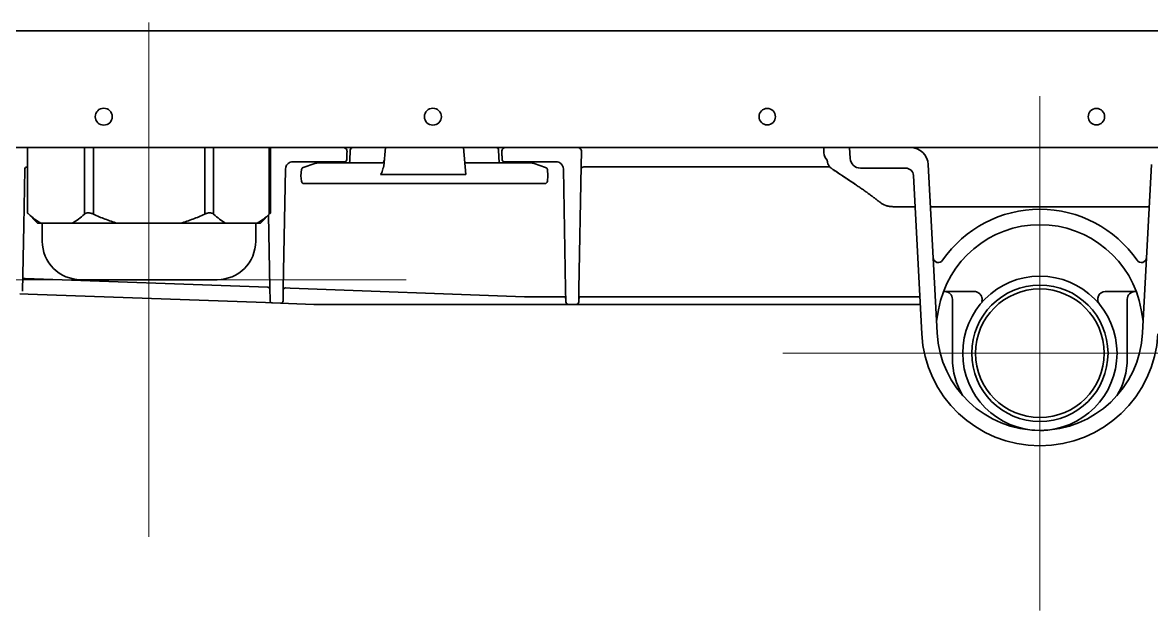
# Model space of a CAD drawing. Extents: x 6336 to 10269, y -393 to 3036.
# Drawn here: x 6514.8 to 6734.3, y 1281 to 1395.3 of the extents above; entities that cross this region are included whole.
import ezdxf

# ---------------------------------------------------------------- set-up
doc = ezdxf.new("R2010")
doc.units = 0
doc.header["$LTSCALE"] = 5
doc.layers.get('0').update_dxf_attribs({"linetype": 'CONTINUOUS', "lineweight": 0})
doc.layers.add('1', color=7, linetype='CONTINUOUS', true_color=0xffffff)

msp = doc.modelspace()

# ---------------------------------------------------------------- linework, layer by layer
at = {"color": 1}
for p, q in [((6539.37, 1395.33), (6539.37, 1295.33)), ((6489.37, 1345.33), (6589.37, 1345.33))]:
    msp.add_line(p, q, dxfattribs=at)
at = {"color": 6}
for p, q in [((6712.57, 1381.03), (6712.57, 1281.03)), ((6662.57, 1331.03), (6762.57, 1331.03))]:
    msp.add_line(p, q, dxfattribs=at)
at = {"layer": '1', "color": 7, "linetype": 'Continuous', "lineweight": 35}
for p, q in [((6371.87, 1393.73), (7053.27, 1393.73)), ((6339.57, 1371.03), (6825.07, 1371.03)), ((6515.72, 1371.03), (6515.72, 1358.32)), ((6526.82, 1358.08), (6526.82, 1371.03)), ((6528.55, 1371.03), (6528.55, 1358.08)), ((6550.2, 1358.08), (6550.2, 1371.03)), ((6551.93, 1371.03), (6551.93, 1358.08)), ((6562.76, 1358.08), (6562.76, 1371.03)), ((6563.02, 1358.32), (6563.02, 1371.03)), ((6578.44, 1368.51), (6578.51, 1370.54)), ((6585.34, 1371.03), (6585.02, 1367.43)), ((6600.97, 1365.81), (6600.51, 1371.03)), ((6607.33, 1370.54), (6607.42, 1368.03)), ((6623.44, 1370.26), (6623.39, 1367.45)), ((6670.57, 1370.03), (6670.57, 1371.03)), ((6675.57, 1371.03), (6675.68, 1368.92)), ((6573.06, 1368.28), (6567.38, 1368.28)), ((6571.61, 1367.92), (6569.37, 1367.17)), ((6572.25, 1368.03), (6576.92, 1368.03)), ((6574.65, 1368.28), (6573.06, 1368.28)), ((6577.42, 1368.28), (6574.65, 1368.28)), ((6576.92, 1368.03), (6584.61, 1368.03)), ((6576.98, 1368.28), (6576.97, 1368.03)), ((6600.77, 1368.03), (6608.92, 1368.03)), ((6611.2, 1368.28), (6608.43, 1368.28)), ((6608.87, 1368.03), (6608.86, 1368.28)), ((6608.92, 1368.03), (6613.6, 1368.03)), ((6612.79, 1368.28), (6611.2, 1368.28)), ((6618.46, 1368.28), (6612.79, 1368.28)), ((6616.48, 1367.17), (6614.23, 1367.92)), ((6622.97, 1343.46), (6623.39, 1367.45)), ((6690.88, 1367.71), (6692.6, 1334.98)), ((6732.55, 1334.98), (6734.26, 1367.71)), ((6515.21, 1366.78), (6515.02, 1355.9)), ((6515.72, 1367.28), (6515.71, 1367.28)), ((6565.88, 1366.8), (6565.48, 1343.7)), ((6568.92, 1365.53), (6569.03, 1366.74)), ((6568.92, 1365.53), (6569.01, 1364.48)), ((6600.97, 1365.81), (6584.38, 1365.81)), ((6616.82, 1366.74), (6616.92, 1365.53)), ((6616.83, 1364.48), (6616.92, 1365.53)), ((6619.96, 1366.8), (6620.37, 1343.46)), ((6623.88, 1367.28), (6626.4, 1367.28)), ((6626.4, 1367.28), (6671.73, 1367.28)), ((6672.32, 1366.78), (6672.32, 1366.79)), ((6677.68, 1367.03), (6680.68, 1367.03)), ((6680.68, 1367.03), (6686.49, 1367.03)), ((6687.99, 1365.6), (6689.6, 1334.82)), ((6576.92, 1364.03), (6569.51, 1364.03)), ((6608.92, 1364.03), (6576.92, 1364.03)), ((6616.33, 1364.03), (6608.92, 1364.03)), ((6676.74, 1363.82), (6676.74, 1363.83)), ((6515.72, 1358.33), (6517.72, 1356.33)), ((6517.72, 1356.33), (6518.31, 1356.33)), ((6521.4, 1356.33), (6518.31, 1356.33)), ((6518.62, 1356.33), (6518.62, 1352.83)), ((6524.49, 1356.33), (6521.4, 1356.33)), ((6533.19, 1356.33), (6524.49, 1356.33)), ((6539.37, 1356.33), (6533.19, 1356.33)), ((6545.55, 1356.33), (6539.37, 1356.33)), ((6554.25, 1356.33), (6545.55, 1356.33)), ((6557.34, 1356.33), (6554.25, 1356.33)), ((6560.43, 1356.33), (6557.34, 1356.33)), ((6560.12, 1352.83), (6560.12, 1356.33)), ((6561.02, 1356.33), (6560.43, 1356.33)), ((6561.02, 1356.33), (6563.02, 1358.33)), ((6562.87, 1343.76), (6562.62, 1357.92)), ((6515.02, 1355.9), (6514.79, 1343.1)), ((6515.21, 1345.58), (6515.19, 1345.57)), ((6515.24, 1345.58), (6562.49, 1343.85)), ((6515.29, 1345.57), (6515.26, 1345.58)), ((6515.26, 1345.58), (6515.26, 1345.58)), ((6552.62, 1345.33), (6526.12, 1345.33)), ((6562.91, 1341.31), (6562.87, 1343.76)), ((6565.48, 1343.7), (6565.44, 1341.25)), ((6565.89, 1343.73), (6566.82, 1343.7)), ((6566.82, 1343.7), (6612.39, 1342.03)), ((6620.37, 1343.46), (6620.41, 1341.02)), ((6622.93, 1341.02), (6622.97, 1343.46)), ((6514.27, 1342.61), (6515.87, 1342.55)), ((6515.87, 1342.55), (6561.99, 1340.87)), ((6612.76, 1342.03), (6618.77, 1342.03)), ((6618.77, 1342.03), (6620, 1342.03)), ((6623.34, 1342.03), (6689.23, 1342.03)), ((6623.36, 1342.03), (6623.36, 1342.03)), ((6693.84, 1343.03), (6699.84, 1343.03)), ((6695.57, 1341.53), (6695.57, 1330.03)), ((6725.3, 1343.03), (6731.31, 1343.03)), ((6729.57, 1330.03), (6729.57, 1341.53)), ((6561.99, 1340.87), (6563.39, 1340.82)), ((6564.92, 1340.76), (6563.39, 1340.82)), ((6564.92, 1340.76), (6566.51, 1340.71)), ((6566.51, 1340.71), (6571.42, 1340.53)), ((6619.51, 1340.53), (6571.42, 1340.53)), ((6620.91, 1340.53), (6619.51, 1340.53)), ((6622.43, 1340.53), (6620.91, 1340.53)), ((6624.03, 1340.53), (6622.43, 1340.53)), ((6689.3, 1340.53), (6624.03, 1340.53)), ((6692.88, 1339.5), (6692.48, 1337.25)), ((6732.66, 1337.25), (6732.27, 1339.5))]:
    msp.add_line(p, q, dxfattribs=at)
for centre, radius in [((6530.57, 1377.03), 1.65), ((6594.57, 1377.03), 1.65), ((6659.57, 1377.03), 1.6), ((6723.57, 1377.03), 1.6), ((6712.57, 1331.03), 15), ((6712.57, 1331.03), 13.25), ((6712.57, 1331.03), 12.5)]:
    msp.add_circle(centre, radius, dxfattribs=at)
for centre, radius, start, end in [((6563.15, 1370.28), 0.75, 90, 99.997), ((6579.01, 1370.53), 0.5, 90, 178), ((6606.84, 1370.53), 0.5, 2, 90), ((6608.29, 1370.53), 0.5, 66.5809, 90), ((6622.69, 1370.28), 0.75, 359, 90), ((6672.9, 1370.22), 2.34, 184.6952, 224.4253), ((6687.39, 1367.53), 3.5, 3, 90), ((6567.38, 1366.78), 1.5, 113.242, 179), ((6567.38, 1366.78), 1.5, 90, 111.7721), ((6572.25, 1366.03), 2, 90, 108.4349), ((6577.94, 1368.53), 0.5, 270, 358), ((6584.61, 1368.53), 0.5, 270, 355), ((6613.6, 1366.03), 2, 71.5651, 90), ((6618.46, 1366.78), 1.5, 68.2279, 90), ((6618.46, 1366.78), 1.5, 1, 66.758), ((6677.68, 1369.03), 2, 183, 270), ((6515.71, 1366.78), 0.5, 90, 179), ((6569.53, 1366.7), 0.5, 108.4349, 175), ((6616.32, 1366.7), 0.5, 5, 71.5651), ((6623.88, 1366.78), 0.5, 90, 179), ((6686.49, 1365.53), 1.5, 3, 90), ((6569.51, 1364.53), 0.5, 185, 270), ((6616.33, 1364.53), 0.5, 270, 355), ((6712.57, 1336.03), 23, 34.6585, 145.3415), ((6712.57, 1336.03), 20, 10, 170), ((6526.12, 1352.83), 7.5, 180, 270), ((6552.62, 1352.83), 7.5, 270, 0), ((6692.83, 1349.67), 1, 183, 325.3415), ((6732.31, 1349.67), 1, 214.6585, 357), ((6515.23, 1345.18), 0.4, 87.9098, 179.0001), ((6562.47, 1343.45), 0.4, 1, 87.9098), ((6565.87, 1343.33), 0.4, 87.9098, 179), ((6563.41, 1341.32), 0.5, 181, 267.9098), ((6564.94, 1341.26), 0.5, 267.9098, 359), ((6620, 1341.63), 0.4, 1.0001, 90.0001), ((6620.91, 1341.03), 0.5, 181, 270), ((6622.43, 1341.03), 0.5, 270, 359), ((6623.34, 1341.63), 0.4, 90, 179.0001), ((6694.07, 1341.53), 1.5, 0, 90), ((6725.3, 1341.53), 1.5, 90, 219.5212), ((6731.07, 1341.53), 1.5, 90, 180), ((6712.57, 1336.03), 23, 183, 357), ((6712.57, 1336.03), 20, 183, 357), ((6709.57, 1330.03), 14, 180, 211.2694), ((6715.57, 1330.03), 14, 328.7306, 0)]:
    msp.add_arc(centre, radius, start, end, dxfattribs=at)
for centre, major_axis, ratio, start_param, end_param in [((6577.12, 1370.28), (0, -0.75), 1, 1.546867, 3.141724), ((6608.73, 1370.28), (0, 0.75), 1, 6.283053, 7.882605), ((6577.42, 1368.68), (0, -0.4), 1, 6.282869, 7.83234), ((6608.42, 1368.68), (0, 0.4), 1, 1.601705, 3.141909), ((6584.74, 1369.91), (0.36, 4.1), 0.121482, 3.152266, 3.833542)]:
    msp.add_ellipse(centre, major_axis=major_axis, ratio=ratio, start_param=start_param, end_param=end_param, dxfattribs=at)
for points, degree in [([(6577.82, 1368.67), (6577.87, 1370.26)], 1), ([(6607.98, 1370.26), (6608.02, 1368.67)], 1), ([(6619.08, 1368.14), (6619.05, 1368.16), (6619.02, 1368.17), (6618.98, 1368.18)], 3), ([(6672.11, 1366.93), (6672.18, 1366.88), (6672.25, 1366.84), (6672.32, 1366.79)], 3), ([(6672.32, 1366.79), (6673.8, 1365.8), (6675.27, 1364.82), (6676.74, 1363.83)], 3), ([(6672.32, 1366.78), (6674.53, 1365.3), (6676.74, 1363.82)], 2), ([(6612.39, 1342.03), (6612.51, 1342.03), (6612.63, 1342.03), (6612.76, 1342.03)], 3)]:
    msp.add_open_spline(points, degree=degree, dxfattribs=at)
for points, knots in [([(6585.02, 1367.43), (6585.02, 1367.37), (6585, 1367.31), (6584.98, 1367.22), (6584.97, 1367.19), (6584.94, 1367.13), (6584.93, 1367.1), (6584.91, 1367.04), (6584.89, 1367.02), (6584.87, 1366.96), (6584.85, 1366.93), (6584.83, 1366.87), (6584.82, 1366.85), (6584.79, 1366.79), (6584.78, 1366.76), (6584.78, 1366.73)], [0, 0, 0, 0, 0.25, 0.25, 0.375, 0.375, 0.5, 0.5, 0.625, 0.625, 0.75, 0.75, 0.875, 0.875, 1, 1, 1, 1]), ([(6671.23, 1368.58), (6671.24, 1368.5), (6671.25, 1368.34), (6671.28, 1368.18), (6671.3, 1368.08), (6671.31, 1368.06), (6671.32, 1368.02), (6671.34, 1367.96), (6671.36, 1367.9), (6671.4, 1367.79), (6671.44, 1367.72), (6671.51, 1367.58), (6671.55, 1367.51), (6671.62, 1367.41), (6671.65, 1367.37), (6671.7, 1367.31), (6671.72, 1367.28), (6671.8, 1367.19), (6671.86, 1367.13), (6671.95, 1367.05), (6671.98, 1367.03), (6672.04, 1366.98), (6672.08, 1366.95), (6672.11, 1366.93)], [0, 0, 0, 0, 0.125, 0.25, 0.25, 0.28125, 0.28125, 0.3125, 0.375, 0.375, 0.5, 0.5, 0.625, 0.625, 0.6875, 0.6875, 0.75, 0.75, 0.875, 0.875, 0.9375, 0.9375, 1, 1, 1, 1]), ([(6676.74, 1363.83), (6676.97, 1363.67), (6677.2, 1363.52), (6677.65, 1363.21), (6677.87, 1363.06), (6678.31, 1362.75), (6678.53, 1362.6), (6678.85, 1362.37), (6678.95, 1362.29), (6679.11, 1362.17), (6679.16, 1362.14), (6679.27, 1362.06), (6679.32, 1362.02), (6679.57, 1361.83), (6679.77, 1361.69), (6680.01, 1361.51), (6680.06, 1361.47), (6680.16, 1361.4), (6680.3, 1361.29), (6680.44, 1361.19), (6680.7, 1360.98), (6680.87, 1360.85), (6681.11, 1360.67), (6681.19, 1360.61), (6681.3, 1360.52), (6681.34, 1360.49), (6681.4, 1360.45), (6681.42, 1360.43), (6681.46, 1360.4), (6681.47, 1360.39), (6681.48, 1360.38), (6681.48, 1360.38), (6681.48, 1360.38), (6681.49, 1360.38), (6681.49, 1360.38)], [0, 0, 0, 0, 0.125, 0.125, 0.25, 0.25, 0.375, 0.375, 0.4375, 0.4375, 0.46875, 0.46875, 0.5, 0.5, 0.625, 0.625, 0.65625, 0.65625, 0.6875, 0.75, 0.75, 0.875, 0.875, 0.9375, 0.9375, 0.96875, 0.96875, 0.984375, 0.992188, 0.996094, 0.998047, 0.999023, 0.999023, 1, 1, 1, 1]), ([(6682.09, 1360), (6682.08, 1360), (6682.07, 1360), (6682.04, 1360.02), (6682.02, 1360.03), (6681.97, 1360.06), (6681.9, 1360.1), (6681.83, 1360.14), (6681.73, 1360.2), (6681.68, 1360.24), (6681.59, 1360.3), (6681.54, 1360.34), (6681.49, 1360.38)], [0, 0, 0, 0, 0.046022, 0.046022, 0.165269, 0.165269, 0.284516, 0.523011, 0.523011, 0.761505, 0.761505, 1, 1, 1, 1]), ([(6681.49, 1360.38), (6681.59, 1360.3), (6681.68, 1360.24), (6681.88, 1360.11), (6681.97, 1360.06), (6682.15, 1359.96), (6682.23, 1359.92), (6682.34, 1359.88), (6682.36, 1359.87), (6682.4, 1359.85), (6682.46, 1359.82), (6682.51, 1359.8), (6682.62, 1359.76), (6682.68, 1359.74), (6682.79, 1359.7), (6682.84, 1359.69), (6682.89, 1359.68), (6682.9, 1359.67), (6682.91, 1359.67), (6682.94, 1359.66), (6682.96, 1359.66), (6682.97, 1359.65), (6682.97, 1359.65), (6682.98, 1359.65), (6682.99, 1359.65), (6682.99, 1359.65), (6682.99, 1359.65), (6682.99, 1359.65), (6683, 1359.65), (6683, 1359.65), (6683, 1359.65), (6683, 1359.65)], [0, 0, 0, 0, 0.125145, 0.125145, 0.25029, 0.25029, 0.375436, 0.375436, 0.406722, 0.406722, 0.438008, 0.500581, 0.500581, 0.625726, 0.625726, 0.750871, 0.750871, 0.782157, 0.782157, 0.813444, 0.876016, 0.876016, 0.907302, 0.907302, 0.938589, 0.938589, 0.969875, 0.985518, 0.99334, 0.997251, 1, 1, 1, 1]), ([(6688.22, 1359.53), (6688.21, 1359.53), (6687.89, 1359.53), (6687.29, 1359.53), (6686.51, 1359.53), (6685.83, 1359.53), (6685.25, 1359.53), (6684.77, 1359.53), (6684.4, 1359.53), (6684.15, 1359.53), (6684.09, 1359.53), (6684.09, 1359.53)], [0, 0, 0, 0, 0.003432, 0.119284, 0.235085, 0.351143, 0.468532, 0.588636, 0.714188, 0.850885, 1, 1, 1, 1]), ([(6733.93, 1359.53), (6733.78, 1359.53), (6733.23, 1359.53), (6732.24, 1359.53), (6730.91, 1359.53), (6729.51, 1359.53), (6728.04, 1359.53), (6726.5, 1359.53), (6724.89, 1359.53), (6723.23, 1359.53), (6721.52, 1359.53), (6719.74, 1359.53), (6717.93, 1359.53), (6716.07, 1359.53), (6714.19, 1359.53), (6712.31, 1359.53), (6710.43, 1359.53), (6708.56, 1359.53), (6706.72, 1359.53), (6704.92, 1359.53), (6703.18, 1359.53), (6701.48, 1359.53), (6699.84, 1359.53), (6698.26, 1359.53), (6696.75, 1359.53), (6695.3, 1359.53), (6693.92, 1359.53), (6692.6, 1359.53), (6691.72, 1359.53), (6691.27, 1359.53), (6691.22, 1359.53)], [0, 0, 0, 0, 0.013466, 0.049838, 0.086258, 0.122752, 0.159434, 0.196428, 0.233746, 0.271365, 0.309369, 0.347883, 0.38693, 0.426373, 0.465969, 0.50556, 0.545156, 0.584673, 0.623829, 0.662434, 0.70054, 0.738258, 0.775637, 0.812678, 0.849399, 0.885897, 0.922304, 0.958681, 0.995013, 1, 1, 1, 1]), ([(6515.99, 1358.08), (6515.95, 1358.12), (6515.91, 1358.15), (6515.85, 1358.21), (6515.82, 1358.24), (6515.79, 1358.27), (6515.78, 1358.27), (6515.77, 1358.28), (6515.76, 1358.29), (6515.75, 1358.3), (6515.73, 1358.32), (6515.72, 1358.33), (6515.72, 1358.33), (6515.72, 1358.33), (6515.72, 1358.33)], [0, 0, 0, 0, 0.249295, 0.249295, 0.498591, 0.498591, 0.560915, 0.560915, 0.623239, 0.747886, 0.747886, 0.997182, 0.997182, 1, 1, 1, 1]), ([(6518.31, 1356.33), (6517.91, 1356.55), (6517.52, 1356.82), (6516.75, 1357.41), (6516.37, 1357.73), (6515.99, 1358.08)], [0, 0, 0, 0, 0.5, 0.5, 1, 1, 1, 1]), ([(6524.49, 1356.33), (6524.89, 1356.55), (6525.28, 1356.82), (6526.06, 1357.41), (6526.44, 1357.73), (6526.82, 1358.08)], [0, 0, 0, 0, 0.5, 0.5, 1, 1, 1, 1]), ([(6528.55, 1358.08), (6528.46, 1358.12), (6528.38, 1358.15), (6528.21, 1358.21), (6528.13, 1358.24), (6528.02, 1358.27), (6528, 1358.27), (6527.96, 1358.28), (6527.89, 1358.29), (6527.83, 1358.3), (6527.71, 1358.32), (6527.63, 1358.33), (6527.53, 1358.33), (6527.51, 1358.33), (6527.47, 1358.32), (6527.41, 1358.32), (6527.32, 1358.31), (6527.25, 1358.3), (6527.2, 1358.28), (6527.19, 1358.28), (6527.16, 1358.27), (6527.14, 1358.27), (6527.06, 1358.24), (6527.01, 1358.21), (6526.9, 1358.15), (6526.86, 1358.12), (6526.82, 1358.08)], [0, 0, 0, 0, 0.125, 0.125, 0.25, 0.25, 0.28125, 0.28125, 0.3125, 0.375, 0.375, 0.5, 0.5, 0.53125, 0.53125, 0.5625, 0.625, 0.6875, 0.6875, 0.71875, 0.71875, 0.75, 0.75, 0.875, 0.875, 1, 1, 1, 1]), ([(6533.19, 1356.33), (6532.39, 1356.55), (6531.61, 1356.82), (6530.06, 1357.41), (6529.3, 1357.73), (6528.55, 1358.08)], [0, 0, 0, 0, 0.5, 0.5, 1, 1, 1, 1]), ([(6545.55, 1356.33), (6546.35, 1356.55), (6547.14, 1356.82), (6548.68, 1357.41), (6549.45, 1357.73), (6550.2, 1358.08)], [0, 0, 0, 0, 0.5, 0.5, 1, 1, 1, 1]), ([(6551.93, 1358.08), (6551.89, 1358.12), (6551.84, 1358.15), (6551.74, 1358.21), (6551.68, 1358.24), (6551.61, 1358.27), (6551.59, 1358.27), (6551.56, 1358.28), (6551.51, 1358.29), (6551.46, 1358.3), (6551.35, 1358.32), (6551.28, 1358.33), (6551.18, 1358.33), (6551.16, 1358.33), (6551.12, 1358.32), (6551.06, 1358.32), (6550.96, 1358.31), (6550.87, 1358.3), (6550.81, 1358.28), (6550.79, 1358.28), (6550.75, 1358.27), (6550.72, 1358.27), (6550.62, 1358.24), (6550.53, 1358.21), (6550.36, 1358.15), (6550.28, 1358.12), (6550.2, 1358.08)], [0, 0, 0, 0, 0.125, 0.125, 0.25, 0.25, 0.28125, 0.28125, 0.3125, 0.375, 0.375, 0.5, 0.5, 0.53125, 0.53125, 0.5625, 0.625, 0.6875, 0.6875, 0.71875, 0.71875, 0.75, 0.75, 0.875, 0.875, 1, 1, 1, 1]), ([(6551.93, 1358.08), (6552.31, 1357.73), (6552.69, 1357.41), (6553.46, 1356.82), (6553.85, 1356.55), (6554.25, 1356.33)], [0, 0, 0, 0, 0.5, 0.5, 1, 1, 1, 1]), ([(6562.76, 1358.08), (6562.38, 1357.73), (6562, 1357.41), (6561.22, 1356.82), (6560.83, 1356.55), (6560.43, 1356.33)], [0, 0, 0, 0, 0.5, 0.5, 1, 1, 1, 1]), ([(6563.02, 1358.33), (6563.02, 1358.33), (6563.02, 1358.33), (6563.02, 1358.32), (6563.02, 1358.32), (6563.01, 1358.31), (6562.99, 1358.3), (6562.98, 1358.28), (6562.97, 1358.28), (6562.96, 1358.27), (6562.96, 1358.27), (6562.93, 1358.24), (6562.9, 1358.21), (6562.83, 1358.15), (6562.8, 1358.12), (6562.76, 1358.08)], [0, 0, 0, 0, 0.05855, 0.05855, 0.121314, 0.24684, 0.372367, 0.372367, 0.43513, 0.43513, 0.497893, 0.497893, 0.748947, 0.748947, 1, 1, 1, 1]), ([(6515.19, 1345.57), (6515.16, 1345.57), (6515.1, 1345.56), (6515.02, 1345.51), (6514.94, 1345.44), (6514.89, 1345.36), (6514.86, 1345.27), (6514.85, 1345.21), (6514.85, 1345.18)], [0, 0, 0, 0, 0.160289, 0.301159, 0.506757, 0.707933, 0.845346, 1, 1, 1, 1]), ([(6699.8, 1343.01), (6699.96, 1343.02), (6700.29, 1342.99), (6700.77, 1342.75), (6701.13, 1342.35), (6701.31, 1341.92), (6701.36, 1341.54), (6701.33, 1341.24), (6701.27, 1341.07), (6701.25, 1341)], [0, 0, 0, 0, 0.156169, 0.340818, 0.539464, 0.693283, 0.820773, 0.928464, 1, 1, 1, 1]), ([(6712.58, 1316.03), (6712.6, 1316.03), (6712.64, 1316.03), (6712.7, 1316.03), (6712.76, 1316.03), (6712.82, 1316.03), (6712.87, 1316.03), (6712.93, 1316.03), (6712.99, 1316.03), (6713.05, 1316.03), (6713.11, 1316.03), (6713.18, 1316.04), (6713.26, 1316.04), (6713.34, 1316.04), (6713.43, 1316.05), (6713.5, 1316.05), (6713.55, 1316.05), (6713.56, 1316.05)], [0, 0, 0, 0, 0.06537, 0.129504, 0.192336, 0.25387, 0.314109, 0.373059, 0.42849, 0.489082, 0.554828, 0.625721, 0.701755, 0.782921, 0.869215, 0.960629, 1, 1, 1, 1])]:
    msp.add_open_spline(points, degree=3, knots=knots, dxfattribs=at)
msp.add_rational_spline([(6683, 1359.65), (6683.35, 1359.57), (6683.72, 1359.53), (6684.09, 1359.53), (6684.09, 1359.53), (6684.09, 1359.53)], [1, 0.995974172579, 0.995974172579, 1, 1, 1], degree=3, knots=[0, 0, 0, 0, 0.999925, 0.999925, 1, 1, 1, 1], dxfattribs=at)

doc.saveas('drawing.dxf')
